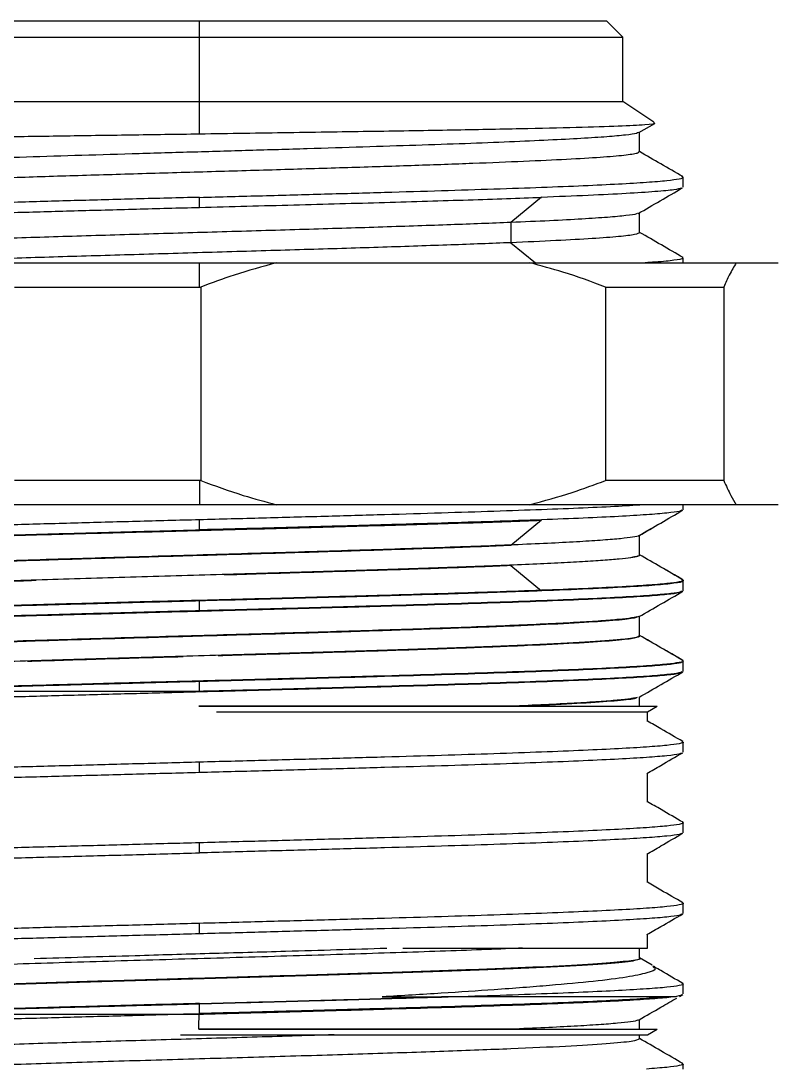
# Model space of a CAD drawing. Header units: millimetres. Extents: x 12.5 to 57.5, y -27.5 to 36.
# Drawn here: x 32.79 to 42.18, y 23 to 36 of the extents above; entities that cross this region are included whole.
import ezdxf

# ---------------------------------------------------------------- set-up
doc = ezdxf.new("R2010")
doc.units = ezdxf.units.MM

msp = doc.modelspace()

# ---------------------------------------------------------------- linework, layer by layer
at = {"color": 7, "linetype": 'Continuous', "lineweight": 25}
for p, q in [((29.95, 36), (40.05, 36)), ((35, 34.6), (35, 36)), ((40.25, 35.8), (40.05, 36)), ((29.75, 35.8), (40.25, 35.8)), ((40.25, 35), (40.25, 35.8)), ((29.75, 35), (40.25, 35)), ((40.636, 34.743), (40.25, 35)), ((40.449, 34.615), (40.647, 34.73)), ((40.459, 34.374), (40.459, 34.621)), ((41, 33.937), (41, 34.062)), ((35, 33.688), (35, 33.812)), ((39.243, 33.813), (38.86, 33.5)), ((39.243, 33.813), (38.86, 33.5)), ((40.459, 33.374), (40.459, 33.622)), ((38.86, 33.5), (38.86, 33.25)), ((38.86, 33.25), (39.166, 33)), ((38.86, 33.25), (39.166, 33)), ((41, 33), (41, 33.062)), ((27.824, 33), (42.176, 33)), ((35, 32.7), (35, 33)), ((32.707, 32.7), (35.015, 32.7)), ((35.015, 32.7), (35.015, 30.3)), ((40.037, 32.7), (40.037, 30.3)), ((40.037, 32.7), (41.503, 32.7)), ((41.503, 32.7), (41.503, 30.3)), ((35.015, 30.3), (32.707, 30.3)), ((35, 30.3), (35, 30)), ((41.503, 30.3), (40.037, 30.3)), ((42.176, 30), (27.824, 30)), ((41, 29.938), (41, 30)), ((35, 29.688), (35, 29.812)), ((39.243, 29.806), (38.86, 29.494)), ((40.459, 29.375), (40.459, 29.621)), ((38.86, 29.244), (39.243, 28.931)), ((41, 29.062), (41, 29.062)), ((41, 28.938), (41, 29.056)), ((40.994, 28.93), (40.995, 28.931)), ((41, 28.931), (41, 28.937)), ((35, 28.681), (35, 28.812)), ((40.458, 28.375), (40.458, 28.615)), ((41, 28.062), (41, 28.062)), ((41, 27.938), (41, 28.056)), ((40.995, 27.931), (40.996, 27.932)), ((41, 27.931), (41, 27.937)), ((35, 27.681), (35, 27.812)), ((30.76, 27.688), (34.998, 27.688)), ((34.998, 27.687), (35, 27.688)), ((34.998, 27.687), (35, 27.688)), ((40.458, 27.5), (40.458, 27.614)), ((34.994, 27.5), (34.991, 27.5)), ((34.994, 27.5), (40.676, 27.5)), ((35.211, 27.431), (40.556, 27.431)), ((40.556, 27.431), (40.676, 27.5)), ((40.556, 27.312), (40.556, 27.431)), ((41, 26.931), (41, 27.056)), ((35, 26.681), (35, 26.806)), ((40.556, 26.312), (40.556, 26.671)), ((41, 25.931), (41, 26.056)), ((35, 25.681), (35, 25.806)), ((40.556, 25.312), (40.556, 25.671)), ((41, 24.931), (41, 25.056)), ((35, 24.681), (35, 24.806)), ((40.556, 24.5), (40.556, 24.671)), ((37.319, 24.5), (37.324, 24.5)), ((37.522, 24.5), (40.556, 24.5)), ((40.458, 24.374), (40.458, 24.5)), ((40.614, 24.289), (40.458, 24.379)), ((40.636, 24.27), (40.622, 24.278)), ((40.657, 24.254), (40.638, 24.276)), ((41, 23.931), (41, 24.056)), ((40.954, 23.901), (40.996, 23.925)), ((35, 23.681), (35, 23.812)), ((40.914, 23.896), (38, 23.896)), ((30.76, 23.681), (34.998, 23.681)), ((34.998, 23.681), (35, 23.681)), ((40.459, 23.494), (40.459, 23.615)), ((34.764, 23.425), (40.556, 23.425)), ((34.994, 23.494), (34.991, 23.494)), ((34.994, 23.494), (40.676, 23.494)), ((40.459, 23.373), (40.459, 23.425)), ((40.556, 23.425), (40.676, 23.494)), ((41, 23), (41, 23.062))]:
    msp.add_line(p, q, dxfattribs=at)
for points, knots in [([(35, 34.6), (35.371, 34.606), (36.111, 34.617), (37.172, 34.633), (38.147, 34.649), (38.999, 34.666), (39.699, 34.682), (40.227, 34.698), (40.545, 34.714), (40.677, 34.726), (40.637, 34.733), (40.63, 34.734)], [0, 0, 0, 0, 0.123314, 0.246114, 0.368397, 0.490166, 0.611419, 0.732157, 0.85238, 0.972087, 1, 1, 1, 1]), ([(29.457, 34.5), (29.587, 34.504), (29.846, 34.513), (30.375, 34.525), (30.993, 34.538), (31.696, 34.55), (32.465, 34.563), (33.284, 34.575), (34.136, 34.588), (34.712, 34.596), (35, 34.6)], [0, 0, 0, 0, 0.12639, 0.252383, 0.377979, 0.503178, 0.627979, 0.752383, 0.87639, 1, 1, 1, 1]), ([(40.44, 34.617), (40.436, 34.613), (40.423, 34.602), (40.295, 34.584), (40.068, 34.563), (39.745, 34.542), (39.34, 34.521), (38.856, 34.499), (38.304, 34.478), (37.693, 34.457), (37.034, 34.436), (36.339, 34.414), (35.62, 34.393), (34.89, 34.372), (34.161, 34.351), (33.448, 34.329), (32.763, 34.308), (32.117, 34.287), (31.523, 34.265), (30.99, 34.244), (30.53, 34.223), (30.148, 34.202), (29.853, 34.18), (29.653, 34.159), (29.549, 34.141), (29.552, 34.129), (29.553, 34.125)], [0, 0, 0, 0, 0.023386, 0.06659, 0.10979, 0.152992, 0.196195, 0.239395, 0.282598, 0.325798, 0.369, 0.412202, 0.455403, 0.498606, 0.541806, 0.585009, 0.62821, 0.671411, 0.714614, 0.757814, 0.801017, 0.844218, 0.887419, 0.930622, 0.973822, 1, 1, 1, 1]), ([(40.444, 34.375), (40.444, 34.369), (40.442, 34.355), (40.282, 34.332), (39.991, 34.307), (39.571, 34.282), (39.038, 34.257), (38.403, 34.232), (37.684, 34.206), (36.898, 34.181), (36.064, 34.156), (35.204, 34.131), (34.339, 34.106), (33.49, 34.081), (32.679, 34.055), (31.926, 34.03), (31.249, 34.005), (30.667, 33.98), (30.191, 33.955), (29.84, 33.93), (29.615, 33.906), (29.575, 33.89), (29.557, 33.883)], [0, 0, 0, 0, 0.03559, 0.086744, 0.137894, 0.189048, 0.240198, 0.291352, 0.342503, 0.393656, 0.444807, 0.49596, 0.547112, 0.598264, 0.649416, 0.700568, 0.751721, 0.802872, 0.854025, 0.905176, 0.95633, 1, 1, 1, 1]), ([(40.996, 34.069), (40.905, 34.121), (40.726, 34.225), (40.547, 34.328), (40.459, 34.379)], [0, 0, 0, 0, 0.507632, 1, 1, 1, 1]), ([(35, 33.812), (35.262, 33.819), (35.785, 33.833), (36.557, 33.854), (37.303, 33.875), (38.009, 33.896), (38.663, 33.917), (39.255, 33.937), (39.774, 33.958), (40.211, 33.979), (40.559, 34), (40.813, 34.021), (40.961, 34.042), (41.018, 34.058), (40.989, 34.068), (40.982, 34.07)], [0, 0, 0, 0, 0.080905, 0.161811, 0.242716, 0.323621, 0.404526, 0.485432, 0.566337, 0.647242, 0.728147, 0.809053, 0.889958, 0.970863, 1, 1, 1, 1]), ([(35, 33.688), (35.196, 33.693), (35.589, 33.703), (36.172, 33.719), (36.744, 33.734), (37.3, 33.75), (37.833, 33.766), (38.338, 33.781), (38.814, 33.797), (39.1, 33.807), (39.243, 33.813)], [0, 0, 0, 0, 0.124999, 0.24999, 0.374993, 0.500001, 0.624996, 0.749989, 0.874995, 1, 1, 1, 1]), ([(40.979, 33.927), (40.955, 33.92), (40.903, 33.905), (40.668, 33.883), (40.31, 33.859), (39.841, 33.836), (39.442, 33.82), (39.243, 33.812)], [0, 0, 0, 0, 0.178664, 0.383998, 0.589332, 0.794666, 1, 1, 1, 1]), ([(40.441, 33.611), (40.532, 33.664), (40.715, 33.77), (40.898, 33.876), (40.989, 33.929)], [0, 0, 0, 0, 0.499972, 1, 1, 1, 1]), ([(29.021, 33.429), (29.012, 33.432), (28.982, 33.442), (29.038, 33.458), (29.187, 33.479), (29.441, 33.5), (29.789, 33.521), (30.226, 33.542), (30.745, 33.563), (31.337, 33.583), (31.991, 33.604), (32.697, 33.625), (33.443, 33.646), (34.215, 33.667), (34.738, 33.681), (35, 33.688)], [0, 0, 0, 0, 0.03311, 0.113684, 0.194258, 0.274833, 0.355407, 0.435981, 0.516555, 0.597129, 0.677703, 0.758278, 0.838852, 0.919426, 1, 1, 1, 1]), ([(29.28, 33.486), (29.335, 33.49), (29.469, 33.502), (29.791, 33.521), (30.226, 33.542), (30.746, 33.563), (31.337, 33.583), (31.991, 33.604), (32.697, 33.625), (33.443, 33.646), (34.215, 33.667), (34.738, 33.681), (35, 33.688)], [0, 0, 0, 0, 0.072073, 0.17518, 0.278275, 0.381381, 0.484486, 0.587582, 0.69069, 0.793793, 0.89689, 1, 1, 1, 1]), ([(40.433, 33.613), (40.43, 33.611), (40.419, 33.602), (40.299, 33.585), (40.076, 33.564), (39.755, 33.543), (39.356, 33.521), (39.025, 33.507), (38.86, 33.5)], [0, 0, 0, 0, 0.061867, 0.249502, 0.437122, 0.624755, 0.81238, 1, 1, 1, 1]), ([(38.86, 33.5), (38.619, 33.491), (38.138, 33.472), (37.284, 33.443), (36.366, 33.415), (35.404, 33.387), (34.429, 33.358), (33.472, 33.33), (32.563, 33.302), (31.731, 33.273), (31.003, 33.245), (30.401, 33.217), (29.941, 33.188), (29.654, 33.16), (29.528, 33.139), (29.553, 33.127), (29.557, 33.125)], [0, 0, 0, 0, 0.075532, 0.151054, 0.226585, 0.302108, 0.377638, 0.453162, 0.528692, 0.604216, 0.679745, 0.75527, 0.830798, 0.906325, 0.981851, 1, 1, 1, 1]), ([(38.86, 33.5), (38.619, 33.491), (38.138, 33.472), (37.284, 33.443), (36.366, 33.415), (35.404, 33.387), (34.429, 33.358), (33.471, 33.33), (32.563, 33.302), (31.731, 33.273), (31.003, 33.245), (30.4, 33.217), (29.942, 33.189), (29.65, 33.16), (29.521, 33.136), (29.558, 33.121), (29.572, 33.116)], [0, 0, 0, 0, 0.073712, 0.147414, 0.221126, 0.294828, 0.368539, 0.442243, 0.515952, 0.589657, 0.663366, 0.737072, 0.81078, 0.884486, 0.958193, 1, 1, 1, 1]), ([(40.457, 33.375), (40.445, 33.367), (40.422, 33.35), (40.217, 33.325), (39.889, 33.3), (39.442, 33.275), (39.054, 33.258), (38.86, 33.25)], [0, 0, 0, 0, 0.194554, 0.395919, 0.59728, 0.798646, 1, 1, 1, 1]), ([(41.001, 33.064), (40.91, 33.117), (40.73, 33.221), (40.549, 33.326), (40.459, 33.378)], [0, 0, 0, 0, 0.50227, 1, 1, 1, 1]), ([(38.86, 33.25), (38.619, 33.24), (38.138, 33.222), (37.284, 33.193), (36.366, 33.165), (35.404, 33.137), (34.429, 33.108), (33.471, 33.08), (32.565, 33.052), (31.773, 33.025), (31.346, 33.008), (31.153, 33)], [0, 0, 0, 0, 0.113367, 0.22672, 0.340086, 0.45344, 0.566805, 0.68016, 0.793524, 0.90688, 1, 1, 1, 1]), ([(38.86, 33.25), (38.619, 33.24), (38.138, 33.222), (37.284, 33.193), (36.366, 33.165), (35.404, 33.137), (34.429, 33.108), (33.471, 33.08), (32.565, 33.052), (31.773, 33.025), (31.346, 33.008), (31.153, 33)], [0, 0, 0, 0, 0.113367, 0.22672, 0.340086, 0.45344, 0.566805, 0.68016, 0.793524, 0.90688, 1, 1, 1, 1]), ([(40.986, 33.062), (40.99, 33.06), (41.006, 33.049), (40.895, 33.031), (40.737, 33.013), (40.571, 33.003), (40.53, 33)], [0, 0, 0, 0, 0.124956, 0.499975, 0.874994, 1, 1, 1, 1]), ([(40.986, 33.062), (40.99, 33.06), (41.006, 33.049), (40.895, 33.031), (40.738, 33.013), (40.575, 33.003), (40.536, 33)], [0, 0, 0, 0, 0.125792, 0.503319, 0.880847, 1, 1, 1, 1]), ([(35.955, 33), (35.779, 32.952), (35.462, 32.866), (35.153, 32.751), (35.015, 32.7)], [0, 0, 0, 0, 0.553419, 1, 1, 1, 1]), ([(40.037, 32.7), (39.862, 32.765), (39.553, 32.878), (39.235, 32.963), (39.098, 33)], [0, 0, 0, 0, 0.567052, 1, 1, 1, 1]), ([(41.658, 33), (41.629, 32.952), (41.576, 32.866), (41.526, 32.751), (41.503, 32.7)], [0, 0, 0, 0, 0.553419, 1, 1, 1, 1]), ([(35.015, 30.3), (35.191, 30.235), (35.5, 30.122), (35.817, 30.037), (35.955, 30)], [0, 0, 0, 0, 0.567052, 1, 1, 1, 1]), ([(39.098, 30), (39.273, 30.048), (39.591, 30.134), (39.899, 30.249), (40.037, 30.3)], [0, 0, 0, 0, 0.553419, 1, 1, 1, 1]), ([(41.503, 30.3), (41.532, 30.235), (41.583, 30.122), (41.635, 30.037), (41.658, 30)], [0, 0, 0, 0, 0.567052, 1, 1, 1, 1]), ([(40.981, 29.93), (40.974, 29.925), (40.955, 29.914), (40.809, 29.896), (40.56, 29.875), (40.211, 29.854), (39.774, 29.833), (39.255, 29.812), (38.663, 29.792), (38.009, 29.771), (37.303, 29.75), (36.557, 29.729), (35.785, 29.708), (35.262, 29.694), (35, 29.688)], [0, 0, 0, 0, 0.05368, 0.139709, 0.225738, 0.311767, 0.397796, 0.483825, 0.569854, 0.655884, 0.741913, 0.827942, 0.913971, 1, 1, 1, 1]), ([(40.981, 29.93), (40.974, 29.925), (40.955, 29.914), (40.809, 29.896), (40.56, 29.875), (40.211, 29.854), (39.774, 29.833), (39.255, 29.812), (38.663, 29.792), (38.009, 29.771), (37.303, 29.75), (36.557, 29.729), (35.785, 29.708), (35.262, 29.694), (35, 29.688)], [0, 0, 0, 0, 0.05368, 0.139709, 0.225738, 0.311767, 0.397796, 0.483825, 0.569854, 0.655884, 0.741913, 0.827942, 0.913971, 1, 1, 1, 1]), ([(40.448, 29.615), (40.539, 29.667), (40.721, 29.773), (40.903, 29.878), (40.994, 29.931)], [0, 0, 0, 0, 0.499979, 1, 1, 1, 1]), ([(40.451, 29.616), (40.541, 29.669), (40.722, 29.773), (40.903, 29.878), (40.994, 29.931)], [0, 0, 0, 0, 0.497166, 1, 1, 1, 1]), ([(35, 29.812), (34.738, 29.806), (34.215, 29.792), (33.443, 29.771), (32.697, 29.75), (31.991, 29.729), (31.337, 29.708), (30.745, 29.688), (30.226, 29.667), (29.789, 29.646), (29.44, 29.625), (29.19, 29.604), (29.044, 29.586), (29.025, 29.574), (29.018, 29.57)], [0, 0, 0, 0, 0.085813, 0.171626, 0.257438, 0.343251, 0.429064, 0.514877, 0.600689, 0.686502, 0.772315, 0.858128, 0.94394, 1, 1, 1, 1]), ([(35, 29.812), (34.738, 29.806), (34.215, 29.792), (33.443, 29.771), (32.697, 29.75), (31.991, 29.729), (31.337, 29.708), (30.745, 29.688), (30.226, 29.667), (29.789, 29.646), (29.44, 29.625), (29.19, 29.604), (29.044, 29.586), (29.025, 29.574), (29.018, 29.57)], [0, 0, 0, 0, 0.085813, 0.171626, 0.257438, 0.343251, 0.429064, 0.514877, 0.600689, 0.686502, 0.772315, 0.858128, 0.94394, 1, 1, 1, 1]), ([(35, 29.681), (35.196, 29.686), (35.589, 29.697), (36.172, 29.712), (36.744, 29.728), (37.3, 29.744), (37.833, 29.759), (38.338, 29.775), (38.814, 29.791), (39.1, 29.801), (39.243, 29.806)], [0, 0, 0, 0, 0.124999, 0.24999, 0.374993, 0.500001, 0.624996, 0.749989, 0.874995, 1, 1, 1, 1]), ([(29.008, 29.434), (29.005, 29.435), (28.983, 29.443), (29.04, 29.458), (29.186, 29.479), (29.441, 29.5), (29.789, 29.521), (30.226, 29.542), (30.745, 29.563), (31.337, 29.583), (31.991, 29.604), (32.697, 29.625), (33.443, 29.646), (34.215, 29.667), (34.738, 29.681), (35, 29.688)], [0, 0, 0, 0, 0.012589, 0.094873, 0.177157, 0.259441, 0.341726, 0.42401, 0.506294, 0.588579, 0.670863, 0.753147, 0.835431, 0.917716, 1, 1, 1, 1]), ([(29.28, 29.479), (29.335, 29.484), (29.469, 29.496), (29.791, 29.515), (30.226, 29.535), (30.746, 29.556), (31.337, 29.577), (31.991, 29.598), (32.697, 29.619), (33.443, 29.64), (34.215, 29.66), (34.738, 29.674), (35, 29.681)], [0, 0, 0, 0, 0.072073, 0.17518, 0.278275, 0.381381, 0.484486, 0.587582, 0.69069, 0.793793, 0.89689, 1, 1, 1, 1]), ([(40.449, 29.616), (40.449, 29.616), (40.449, 29.609), (40.38, 29.597), (40.237, 29.578), (40.015, 29.56), (39.727, 29.541), (39.374, 29.522), (38.962, 29.504), (38.497, 29.485), (37.983, 29.467), (37.43, 29.448), (36.843, 29.43), (36.231, 29.411), (35.603, 29.393), (34.966, 29.374), (34.33, 29.355), (33.703, 29.337), (33.094, 29.318), (32.51, 29.3), (31.96, 29.281), (31.452, 29.263), (30.992, 29.244), (30.586, 29.226), (30.24, 29.207), (29.958, 29.188), (29.745, 29.17), (29.605, 29.151), (29.535, 29.134), (29.547, 29.123), (29.553, 29.117)], [0, 0, 0, 0, 0.002452, 0.039635, 0.076817, 0.114, 0.151183, 0.188365, 0.225548, 0.26273, 0.299914, 0.337096, 0.374279, 0.411462, 0.448644, 0.485827, 0.523009, 0.560192, 0.597375, 0.634557, 0.671741, 0.708923, 0.746106, 0.783288, 0.820471, 0.857654, 0.894836, 0.932019, 0.969201, 1, 1, 1, 1]), ([(40.449, 29.616), (40.449, 29.616), (40.449, 29.609), (40.379, 29.597), (40.236, 29.578), (40.014, 29.56), (39.727, 29.541), (39.374, 29.522), (38.962, 29.504), (38.496, 29.485), (37.984, 29.467), (37.43, 29.448), (36.843, 29.43), (36.231, 29.411), (35.603, 29.393), (34.967, 29.374), (34.331, 29.355), (33.704, 29.337), (33.094, 29.318), (32.51, 29.3), (31.961, 29.281), (31.453, 29.263), (30.992, 29.244), (30.586, 29.226), (30.24, 29.207), (29.959, 29.188), (29.745, 29.17), (29.606, 29.151), (29.541, 29.136), (29.549, 29.128), (29.551, 29.125)], [0, 0, 0, 0, 0.002483, 0.04024, 0.078009, 0.11578, 0.153542, 0.191298, 0.229066, 0.266837, 0.3046, 0.342356, 0.380122, 0.417894, 0.455659, 0.493415, 0.531179, 0.56895, 0.606717, 0.644474, 0.682235, 0.720007, 0.757775, 0.795533, 0.833293, 0.871063, 0.908833, 0.946592, 0.98435, 1, 1, 1, 1]), ([(38.86, 29.494), (38.619, 29.484), (38.138, 29.465), (37.284, 29.437), (36.366, 29.409), (35.404, 29.38), (34.429, 29.352), (33.471, 29.324), (32.563, 29.295), (31.731, 29.267), (31.003, 29.239), (30.399, 29.21), (29.946, 29.182), (29.638, 29.154), (29.577, 29.135), (29.546, 29.126)], [0, 0, 0, 0, 0.076928, 0.153846, 0.230773, 0.307692, 0.384619, 0.461538, 0.538464, 0.615384, 0.692309, 0.769231, 0.846155, 0.923077, 1, 1, 1, 1]), ([(40.459, 29.376), (40.454, 29.37), (40.445, 29.359), (40.356, 29.343), (40.214, 29.326), (40.013, 29.309), (39.758, 29.293), (39.452, 29.276), (39.097, 29.26), (38.698, 29.243), (38.258, 29.226), (37.783, 29.21), (37.277, 29.193), (36.747, 29.177), (36.198, 29.16), (35.636, 29.143), (35.067, 29.127), (34.497, 29.11), (33.933, 29.094), (33.381, 29.077), (32.845, 29.06), (32.334, 29.044), (31.851, 29.027), (31.403, 29.011), (30.993, 28.994), (30.627, 28.977), (30.309, 28.961), (30.042, 28.944), (29.829, 28.928), (29.672, 28.911), (29.573, 28.895), (29.556, 28.885), (29.548, 28.88)], [0, 0, 0, 0, 0.033481, 0.066964, 0.100441, 0.133916, 0.167396, 0.200879, 0.234357, 0.267832, 0.301311, 0.334794, 0.368273, 0.401748, 0.435226, 0.468709, 0.502189, 0.535664, 0.569141, 0.602624, 0.636105, 0.66958, 0.703056, 0.736539, 0.770021, 0.803497, 0.836972, 0.870454, 0.903936, 0.937413, 0.970888, 1, 1, 1, 1]), ([(40.457, 29.375), (40.453, 29.37), (40.443, 29.359), (40.356, 29.343), (40.214, 29.326), (40.013, 29.309), (39.758, 29.293), (39.452, 29.276), (39.097, 29.26), (38.698, 29.243), (38.258, 29.226), (37.783, 29.21), (37.277, 29.193), (36.747, 29.177), (36.198, 29.16), (35.636, 29.143), (35.067, 29.127), (34.497, 29.11), (33.933, 29.094), (33.381, 29.077), (32.845, 29.06), (32.334, 29.044), (31.851, 29.027), (31.403, 29.011), (30.993, 28.994), (30.627, 28.977), (30.309, 28.961), (30.043, 28.944), (29.829, 28.928), (29.673, 28.911), (29.578, 28.896), (29.561, 28.887), (29.554, 28.883)], [0, 0, 0, 0, 0.031765, 0.065508, 0.099245, 0.13298, 0.166721, 0.200465, 0.234203, 0.267937, 0.301677, 0.335421, 0.36916, 0.402895, 0.436634, 0.470377, 0.504118, 0.537852, 0.57159, 0.605333, 0.639075, 0.67281, 0.706547, 0.740289, 0.774032, 0.807768, 0.841503, 0.875245, 0.908988, 0.942725, 0.97646, 1, 1, 1, 1]), ([(40.993, 29.07), (40.903, 29.122), (40.725, 29.225), (40.547, 29.328), (40.459, 29.379)], [0, 0, 0, 0, 0.506257, 1, 1, 1, 1]), ([(40.997, 29.068), (40.905, 29.121), (40.726, 29.225), (40.547, 29.328), (40.459, 29.379)], [0, 0, 0, 0, 0.509485, 1, 1, 1, 1]), ([(38.86, 29.244), (38.619, 29.234), (38.138, 29.215), (37.284, 29.187), (36.366, 29.159), (35.694, 29.139), (35.339, 29.128), (35.308, 29.128)], [0, 0, 0, 0, 0.24414, 0.488251, 0.732389, 0.9765, 1, 1, 1, 1]), ([(32.969, 29.058), (32.834, 29.054), (32.649, 29.048), (32.488, 29.042), (32.444, 29.041)], [0, 0, 0, 0, 0.732408, 1, 1, 1, 1]), ([(40.981, 29.07), (40.989, 29.068), (41.018, 29.058), (40.961, 29.042), (40.813, 29.021), (40.559, 29), (40.211, 28.979), (39.774, 28.958), (39.255, 28.938), (38.663, 28.917), (38.009, 28.896), (37.303, 28.875), (36.557, 28.854), (35.785, 28.833), (35.262, 28.819), (35, 28.812)], [0, 0, 0, 0, 0.029476, 0.110353, 0.19123, 0.272107, 0.352984, 0.433861, 0.514738, 0.595615, 0.676492, 0.757369, 0.838246, 0.919123, 1, 1, 1, 1]), ([(40.981, 29.07), (40.989, 29.068), (41.018, 29.058), (40.961, 29.042), (40.813, 29.021), (40.559, 29), (40.211, 28.979), (39.774, 28.958), (39.255, 28.938), (38.663, 28.917), (38.009, 28.896), (37.303, 28.875), (36.557, 28.854), (35.785, 28.833), (35.262, 28.819), (35, 28.812)], [0, 0, 0, 0, 0.029476, 0.110353, 0.19123, 0.272107, 0.352984, 0.433861, 0.514738, 0.595615, 0.676492, 0.757369, 0.838246, 0.919123, 1, 1, 1, 1]), ([(40.986, 29.056), (40.99, 29.054), (41.006, 29.043), (40.9, 29.025), (40.672, 29.001), (40.309, 28.978), (39.841, 28.955), (39.442, 28.939), (39.243, 28.931)], [0, 0, 0, 0, 0.062476, 0.249981, 0.437486, 0.624991, 0.812495, 1, 1, 1, 1]), ([(35, 28.688), (35.262, 28.694), (35.785, 28.708), (36.557, 28.729), (37.303, 28.75), (38.009, 28.771), (38.663, 28.792), (39.255, 28.812), (39.774, 28.833), (40.211, 28.854), (40.56, 28.875), (40.81, 28.896), (40.956, 28.914), (40.975, 28.926), (40.982, 28.93)], [0, 0, 0, 0, 0.085844, 0.171688, 0.257532, 0.343376, 0.429221, 0.515065, 0.600909, 0.686753, 0.772597, 0.858441, 0.944285, 1, 1, 1, 1]), ([(35, 28.688), (35.262, 28.694), (35.785, 28.708), (36.557, 28.729), (37.303, 28.75), (38.009, 28.771), (38.663, 28.792), (39.255, 28.812), (39.774, 28.833), (40.211, 28.854), (40.56, 28.875), (40.81, 28.896), (40.956, 28.914), (40.975, 28.926), (40.982, 28.93)], [0, 0, 0, 0, 0.085844, 0.171688, 0.257532, 0.343376, 0.429221, 0.515065, 0.600909, 0.686753, 0.772597, 0.858441, 0.944285, 1, 1, 1, 1]), ([(35, 28.681), (35.262, 28.688), (35.785, 28.702), (36.557, 28.723), (37.303, 28.744), (38.009, 28.764), (38.663, 28.785), (39.255, 28.806), (39.774, 28.827), (40.211, 28.848), (40.56, 28.869), (40.81, 28.889), (40.958, 28.908), (40.977, 28.92), (40.985, 28.925)], [0, 0, 0, 0, 0.085375, 0.17075, 0.256125, 0.3415, 0.426875, 0.512251, 0.597626, 0.683001, 0.768376, 0.853751, 0.939126, 1, 1, 1, 1]), ([(40.454, 28.612), (40.544, 28.664), (40.725, 28.769), (40.907, 28.874), (40.997, 28.926)], [0, 0, 0, 0, 0.499182, 1, 1, 1, 1]), ([(35, 28.806), (34.738, 28.799), (34.215, 28.785), (33.443, 28.764), (32.697, 28.744), (31.991, 28.723), (31.337, 28.702), (30.745, 28.681), (30.226, 28.66), (29.789, 28.639), (29.44, 28.619), (29.19, 28.598), (29.041, 28.579), (29.022, 28.567), (29.014, 28.562)], [0, 0, 0, 0, 0.085328, 0.170656, 0.255984, 0.341312, 0.42664, 0.511969, 0.597297, 0.682625, 0.767953, 0.853281, 0.938609, 1, 1, 1, 1]), ([(35, 28.812), (34.738, 28.806), (34.215, 28.792), (33.443, 28.771), (32.697, 28.75), (31.991, 28.729), (31.337, 28.708), (30.745, 28.688), (30.226, 28.667), (29.789, 28.646), (29.44, 28.625), (29.19, 28.604), (29.044, 28.586), (29.025, 28.574), (29.018, 28.57)], [0, 0, 0, 0, 0.085823, 0.171646, 0.257468, 0.343291, 0.429114, 0.514937, 0.60076, 0.686583, 0.772405, 0.858228, 0.944051, 1, 1, 1, 1]), ([(35, 28.812), (34.738, 28.806), (34.215, 28.792), (33.443, 28.771), (32.697, 28.75), (31.991, 28.729), (31.337, 28.708), (30.745, 28.688), (30.226, 28.667), (29.789, 28.646), (29.44, 28.625), (29.19, 28.604), (29.044, 28.586), (29.025, 28.574), (29.018, 28.57)], [0, 0, 0, 0, 0.085823, 0.171646, 0.257468, 0.343291, 0.429114, 0.514937, 0.60076, 0.686583, 0.772405, 0.858228, 0.944051, 1, 1, 1, 1]), ([(29.018, 28.424), (29.011, 28.426), (28.982, 28.436), (29.039, 28.452), (29.187, 28.473), (29.441, 28.494), (29.789, 28.514), (30.226, 28.535), (30.745, 28.556), (31.337, 28.577), (31.991, 28.598), (32.697, 28.619), (33.443, 28.639), (34.215, 28.66), (34.738, 28.674), (35, 28.681)], [0, 0, 0, 0, 0.029014, 0.109929, 0.190845, 0.27176, 0.352676, 0.433591, 0.514507, 0.595422, 0.676338, 0.757253, 0.838169, 0.919084, 1, 1, 1, 1]), ([(40.424, 28.609), (40.406, 28.604), (40.365, 28.593), (40.214, 28.576), (39.988, 28.558), (39.693, 28.539), (39.334, 28.521), (38.916, 28.502), (38.445, 28.483), (37.927, 28.465), (37.37, 28.446), (36.78, 28.428), (36.166, 28.409), (35.536, 28.391), (34.899, 28.372), (34.264, 28.354), (33.638, 28.335), (33.031, 28.316), (32.451, 28.298), (31.905, 28.279), (31.401, 28.261), (30.946, 28.242), (30.546, 28.224), (30.207, 28.205), (29.933, 28.187), (29.727, 28.168), (29.595, 28.149), (29.532, 28.132), (29.548, 28.121), (29.556, 28.117)], [0, 0, 0, 0, 0.028842, 0.066523, 0.104204, 0.141886, 0.179567, 0.217249, 0.25493, 0.292612, 0.330293, 0.367974, 0.405656, 0.443337, 0.481019, 0.5187, 0.556381, 0.594063, 0.631744, 0.669426, 0.707106, 0.744788, 0.782469, 0.820151, 0.857833, 0.895513, 0.933196, 0.970876, 1, 1, 1, 1]), ([(40.444, 28.613), (40.444, 28.613), (40.441, 28.607), (40.366, 28.595), (40.216, 28.576), (39.987, 28.558), (39.693, 28.539), (39.334, 28.521), (38.915, 28.502), (38.444, 28.483), (37.927, 28.465), (37.369, 28.446), (36.78, 28.428), (36.166, 28.409), (35.536, 28.391), (34.899, 28.372), (34.264, 28.354), (33.638, 28.335), (33.031, 28.316), (32.45, 28.298), (31.905, 28.279), (31.402, 28.261), (30.946, 28.242), (30.546, 28.224), (30.207, 28.205), (29.934, 28.187), (29.727, 28.168), (29.596, 28.149), (29.538, 28.135), (29.547, 28.127), (29.55, 28.125)], [0, 0, 0, 0, 0.000033, 0.038034, 0.076047, 0.114062, 0.152069, 0.190069, 0.22808, 0.266096, 0.304105, 0.342105, 0.380114, 0.41813, 0.45614, 0.49414, 0.532147, 0.570163, 0.608175, 0.646176, 0.684181, 0.722197, 0.76021, 0.798213, 0.836216, 0.87423, 0.912245, 0.950249, 0.988251, 1, 1, 1, 1]), ([(40.454, 28.615), (40.432, 28.606), (40.387, 28.587), (40.106, 28.559), (39.672, 28.531), (39.089, 28.502), (38.376, 28.474), (37.557, 28.446), (36.657, 28.417), (35.705, 28.389), (34.731, 28.361), (33.765, 28.333), (32.838, 28.304), (31.979, 28.276), (31.216, 28.248), (30.573, 28.219), (30.065, 28.191), (29.732, 28.163), (29.569, 28.143), (29.567, 28.134), (29.567, 28.133)], [0, 0, 0, 0, 0.056453, 0.115272, 0.174095, 0.232915, 0.291737, 0.350557, 0.409379, 0.4682, 0.527021, 0.585843, 0.644663, 0.703486, 0.762305, 0.821128, 0.879946, 0.938771, 0.997588, 1, 1, 1, 1]), ([(40.453, 28.381), (40.454, 28.38), (40.471, 28.375), (40.45, 28.363), (40.384, 28.346), (40.252, 28.33), (40.065, 28.313), (39.823, 28.297), (39.529, 28.28), (39.184, 28.263), (38.795, 28.247), (38.365, 28.23), (37.898, 28.214), (37.399, 28.197), (36.874, 28.18), (36.329, 28.164), (35.769, 28.147), (35.201, 28.131), (34.631, 28.114), (34.065, 28.097), (33.509, 28.081), (32.969, 28.064), (32.452, 28.048), (31.962, 28.031), (31.505, 28.014), (31.086, 27.998), (30.71, 27.981), (30.38, 27.965), (30.1, 27.948), (29.874, 27.931), (29.703, 27.915), (29.594, 27.898), (29.543, 27.886), (29.546, 27.88), (29.547, 27.879)], [0, 0, 0, 0, 0.002134, 0.035224, 0.06831, 0.1014, 0.134495, 0.167586, 0.200672, 0.233761, 0.266856, 0.299948, 0.333034, 0.366122, 0.399216, 0.43231, 0.465396, 0.498484, 0.531577, 0.564671, 0.597759, 0.630846, 0.663938, 0.697032, 0.730121, 0.763207, 0.796299, 0.829394, 0.862484, 0.895569, 0.92866, 0.961755, 0.994846, 1, 1, 1, 1]), ([(40.453, 28.375), (40.452, 28.371), (40.452, 28.361), (40.381, 28.346), (40.252, 28.33), (40.065, 28.313), (39.823, 28.297), (39.529, 28.28), (39.184, 28.263), (38.795, 28.247), (38.365, 28.23), (37.898, 28.214), (37.399, 28.197), (36.874, 28.18), (36.329, 28.164), (35.769, 28.147), (35.201, 28.131), (34.631, 28.114), (34.065, 28.097), (33.509, 28.081), (32.969, 28.064), (32.452, 28.048), (31.962, 28.031), (31.505, 28.014), (31.086, 27.998), (30.71, 27.981), (30.38, 27.965), (30.1, 27.948), (29.874, 27.931), (29.705, 27.915), (29.59, 27.899), (29.563, 27.888), (29.549, 27.883)], [0, 0, 0, 0, 0.023825, 0.05755, 0.091279, 0.125012, 0.158743, 0.192467, 0.226195, 0.259929, 0.29366, 0.327385, 0.361112, 0.394845, 0.428577, 0.462302, 0.496029, 0.529761, 0.563494, 0.59722, 0.630946, 0.664677, 0.69841, 0.732138, 0.765863, 0.799593, 0.833327, 0.867056, 0.90078, 0.93451, 0.968243, 1, 1, 1, 1]), ([(40.458, 28.366), (40.435, 28.356), (40.39, 28.337), (40.106, 28.309), (39.672, 28.281), (39.089, 28.252), (38.376, 28.224), (37.557, 28.196), (36.657, 28.167), (35.869, 28.144), (35.388, 28.13), (35.23, 28.125)], [0, 0, 0, 0, 0.117845, 0.235679, 0.353522, 0.471359, 0.5892, 0.707038, 0.824878, 0.942718, 1, 1, 1, 1]), ([(40.993, 28.07), (40.903, 28.122), (40.725, 28.225), (40.546, 28.328), (40.458, 28.379)], [0, 0, 0, 0, 0.50686, 1, 1, 1, 1]), ([(40.996, 28.068), (40.905, 28.121), (40.726, 28.224), (40.546, 28.328), (40.458, 28.379)], [0, 0, 0, 0, 0.509701, 1, 1, 1, 1]), ([(34.797, 28.113), (34.775, 28.112), (34.431, 28.102), (33.767, 28.083), (33.164, 28.064), (32.866, 28.055)], [0, 0, 0, 0, 0.03272, 0.520687, 1, 1, 1, 1]), ([(40.981, 28.07), (40.989, 28.068), (41.018, 28.058), (40.961, 28.042), (40.813, 28.021), (40.559, 28), (40.211, 27.979), (39.774, 27.958), (39.255, 27.938), (38.663, 27.917), (38.009, 27.896), (37.303, 27.875), (36.557, 27.854), (35.785, 27.833), (35.262, 27.819), (35, 27.812)], [0, 0, 0, 0, 0.029346, 0.110234, 0.191122, 0.27201, 0.352897, 0.433785, 0.514673, 0.595561, 0.676449, 0.757337, 0.838224, 0.919112, 1, 1, 1, 1]), ([(40.981, 28.07), (40.989, 28.068), (41.018, 28.058), (40.961, 28.042), (40.813, 28.021), (40.559, 28), (40.211, 27.979), (39.774, 27.958), (39.255, 27.938), (38.663, 27.917), (38.009, 27.896), (37.303, 27.875), (36.557, 27.854), (35.785, 27.833), (35.262, 27.819), (35, 27.812)], [0, 0, 0, 0, 0.029346, 0.110234, 0.191122, 0.27201, 0.352897, 0.433785, 0.514673, 0.595561, 0.676449, 0.757337, 0.838224, 0.919112, 1, 1, 1, 1]), ([(35, 27.688), (35.262, 27.694), (35.785, 27.708), (36.557, 27.729), (37.303, 27.75), (38.009, 27.771), (38.663, 27.792), (39.255, 27.812), (39.774, 27.833), (40.211, 27.854), (40.56, 27.875), (40.81, 27.896), (40.957, 27.914), (40.976, 27.926), (40.983, 27.931)], [0, 0, 0, 0, 0.085671, 0.171342, 0.257013, 0.342684, 0.428354, 0.514025, 0.599696, 0.685367, 0.771038, 0.856709, 0.94238, 1, 1, 1, 1]), ([(35, 27.688), (35.262, 27.694), (35.785, 27.708), (36.557, 27.729), (37.303, 27.75), (38.009, 27.771), (38.663, 27.792), (39.255, 27.812), (39.774, 27.833), (40.211, 27.854), (40.56, 27.875), (40.81, 27.896), (40.957, 27.914), (40.976, 27.926), (40.983, 27.931)], [0, 0, 0, 0, 0.085671, 0.171342, 0.257013, 0.342684, 0.428354, 0.514025, 0.599696, 0.685367, 0.771038, 0.856709, 0.94238, 1, 1, 1, 1]), ([(35, 27.681), (35.262, 27.688), (35.785, 27.702), (36.557, 27.723), (37.303, 27.744), (38.009, 27.764), (38.663, 27.785), (39.255, 27.806), (39.774, 27.827), (40.211, 27.848), (40.56, 27.869), (40.81, 27.889), (40.958, 27.908), (40.977, 27.92), (40.985, 27.925)], [0, 0, 0, 0, 0.085445, 0.170891, 0.256336, 0.341782, 0.427227, 0.512673, 0.598118, 0.683564, 0.769009, 0.854454, 0.9399, 1, 1, 1, 1]), ([(40.453, 27.612), (40.544, 27.664), (40.725, 27.769), (40.906, 27.874), (40.997, 27.926)], [0, 0, 0, 0, 0.499282, 1, 1, 1, 1]), ([(35, 27.806), (34.738, 27.799), (34.215, 27.785), (33.443, 27.764), (32.697, 27.744), (31.991, 27.723), (31.337, 27.702), (30.745, 27.681), (30.226, 27.66), (29.789, 27.639), (29.44, 27.619), (29.19, 27.598), (29.044, 27.579), (29.025, 27.568), (29.018, 27.563)], [0, 0, 0, 0, 0.085786, 0.171573, 0.257359, 0.343146, 0.428932, 0.514719, 0.600505, 0.686292, 0.772078, 0.857864, 0.943651, 1, 1, 1, 1]), ([(35, 27.812), (34.755, 27.806), (34.264, 27.793), (33.538, 27.773), (32.835, 27.754), (32.165, 27.734), (31.537, 27.715), (31.075, 27.699), (30.829, 27.69), (30.759, 27.687)], [0, 0, 0, 0, 0.156366, 0.312713, 0.469038, 0.625394, 0.781755, 0.938084, 1, 1, 1, 1]), ([(35, 27.812), (34.755, 27.806), (34.264, 27.793), (33.538, 27.773), (32.835, 27.754), (32.164, 27.734), (31.537, 27.715), (31.075, 27.699), (30.829, 27.69), (30.76, 27.688)], [0, 0, 0, 0, 0.156348, 0.312695, 0.469043, 0.62539, 0.781738, 0.938086, 1, 1, 1, 1]), ([(29.018, 27.424), (29.011, 27.426), (28.982, 27.436), (29.039, 27.452), (29.187, 27.473), (29.441, 27.494), (29.789, 27.514), (30.226, 27.535), (30.745, 27.556), (31.337, 27.577), (31.991, 27.598), (32.697, 27.619), (33.443, 27.639), (34.215, 27.66), (34.738, 27.674), (35, 27.681)], [0, 0, 0, 0, 0.029029, 0.109943, 0.190857, 0.271771, 0.352686, 0.4336, 0.514514, 0.595429, 0.676343, 0.757257, 0.838171, 0.919086, 1, 1, 1, 1]), ([(40.394, 27.602), (40.38, 27.599), (40.339, 27.59), (40.192, 27.574), (39.96, 27.556), (39.657, 27.537), (39.295, 27.519), (39.004, 27.506), (38.859, 27.5)], [0, 0, 0, 0, 0.092547, 0.27406, 0.455592, 0.637077, 0.818518, 1, 1, 1, 1]), ([(40.427, 27.609), (40.405, 27.604), (40.357, 27.592), (40.194, 27.574), (39.961, 27.556), (39.657, 27.537), (39.295, 27.519), (39.005, 27.506), (38.86, 27.5)], [0, 0, 0, 0, 0.149229, 0.319384, 0.489536, 0.659693, 0.829843, 1, 1, 1, 1]), ([(40.427, 27.609), (40.423, 27.605), (40.41, 27.591), (40.206, 27.568), (39.82, 27.54), (39.406, 27.517), (39.086, 27.504), (38.995, 27.5)], [0, 0, 0, 0, 0.117917, 0.377579, 0.637227, 0.896892, 1, 1, 1, 1]), ([(38.86, 27.5), (38.704, 27.5), (38.39, 27.5), (37.847, 27.5), (37.259, 27.5), (36.627, 27.5), (35.964, 27.5), (35.414, 27.5), (35.089, 27.5), (34.994, 27.5)], [0, 0, 0, 0, 0.15347, 0.307887, 0.463251, 0.619557, 0.776814, 0.93501, 1, 1, 1, 1]), ([(40.996, 27.062), (40.905, 27.115), (40.759, 27.199), (40.612, 27.284), (40.556, 27.316)], [0, 0, 0, 0, 0.619613, 1, 1, 1, 1]), ([(40.982, 27.063), (40.99, 27.061), (41.018, 27.052), (40.961, 27.035), (40.813, 27.014), (40.559, 26.994), (40.211, 26.973), (39.774, 26.952), (39.255, 26.931), (38.663, 26.91), (38.009, 26.889), (37.303, 26.869), (36.557, 26.848), (35.785, 26.827), (35.262, 26.813), (35, 26.806)], [0, 0, 0, 0, 0.027745, 0.108766, 0.189787, 0.270809, 0.35183, 0.432851, 0.513872, 0.594894, 0.675915, 0.756936, 0.837957, 0.918979, 1, 1, 1, 1]), ([(35, 26.681), (35.262, 26.688), (35.785, 26.702), (36.557, 26.723), (37.303, 26.744), (38.009, 26.764), (38.663, 26.785), (39.255, 26.806), (39.774, 26.827), (40.211, 26.848), (40.56, 26.869), (40.809, 26.889), (40.955, 26.908), (40.973, 26.919), (40.98, 26.923)], [0, 0, 0, 0, 0.0860676, 0.1721352, 0.2582028, 0.3442704, 0.430338, 0.5164056, 0.6024732, 0.6885408, 0.7746084, 0.860676, 0.9467436, 1, 1, 1, 1]), ([(40.549, 26.667), (40.606, 26.7), (40.755, 26.786), (40.904, 26.872), (40.994, 26.924)], [0, 0, 0, 0, 0.389181, 1, 1, 1, 1]), ([(35, 26.806), (34.738, 26.799), (34.215, 26.785), (33.443, 26.764), (32.697, 26.744), (31.991, 26.723), (31.337, 26.702), (30.745, 26.681), (30.226, 26.66), (29.789, 26.639), (29.44, 26.619), (29.191, 26.598), (29.045, 26.579), (29.026, 26.568), (29.019, 26.564)], [0, 0, 0, 0, 0.085933, 0.171866, 0.2578, 0.343733, 0.429666, 0.515599, 0.601532, 0.687465, 0.773399, 0.859332, 0.945265, 1, 1, 1, 1]), ([(29.017, 26.424), (29.01, 26.426), (28.982, 26.436), (29.039, 26.452), (29.187, 26.473), (29.441, 26.494), (29.789, 26.514), (30.226, 26.535), (30.745, 26.556), (31.337, 26.577), (31.991, 26.598), (32.697, 26.619), (33.443, 26.639), (34.215, 26.66), (34.738, 26.674), (35, 26.681)], [0, 0, 0, 0, 0.027462, 0.108507, 0.189552, 0.270597, 0.351641, 0.432686, 0.513731, 0.594776, 0.675821, 0.756866, 0.83791, 0.918955, 1, 1, 1, 1]), ([(40.998, 26.061), (40.907, 26.113), (40.76, 26.198), (40.613, 26.283), (40.556, 26.316)], [0, 0, 0, 0, 0.617108, 1, 1, 1, 1]), ([(40.985, 26.062), (40.991, 26.06), (41.017, 26.051), (40.961, 26.035), (40.813, 26.014), (40.559, 25.994), (40.211, 25.973), (39.774, 25.952), (39.255, 25.931), (38.663, 25.91), (38.009, 25.889), (37.303, 25.869), (36.557, 25.848), (35.785, 25.827), (35.262, 25.813), (35, 25.806)], [0, 0, 0, 0, 0.023148, 0.104552, 0.185957, 0.267361, 0.348765, 0.43017, 0.511574, 0.592978, 0.674383, 0.755787, 0.837191, 0.918596, 1, 1, 1, 1]), ([(40.981, 25.923), (40.974, 25.919), (40.955, 25.908), (40.809, 25.889), (40.56, 25.869), (40.211, 25.848), (39.774, 25.827), (39.255, 25.806), (38.663, 25.785), (38.009, 25.764), (37.303, 25.744), (36.557, 25.723), (35.785, 25.702), (35.262, 25.688), (35, 25.681)], [0, 0, 0, 0, 0.05368, 0.139709, 0.225738, 0.311767, 0.397796, 0.483825, 0.569854, 0.655884, 0.741913, 0.827942, 0.913971, 1, 1, 1, 1]), ([(40.549, 25.667), (40.606, 25.7), (40.755, 25.786), (40.903, 25.872), (40.994, 25.924)], [0, 0, 0, 0, 0.386791, 1, 1, 1, 1]), ([(35, 25.806), (34.738, 25.799), (34.215, 25.785), (33.443, 25.764), (32.697, 25.744), (31.991, 25.723), (31.337, 25.702), (30.745, 25.681), (30.226, 25.66), (29.789, 25.639), (29.44, 25.619), (29.19, 25.598), (29.044, 25.579), (29.025, 25.568), (29.018, 25.563)], [0, 0, 0, 0, 0.085813, 0.171626, 0.257438, 0.343251, 0.429064, 0.514877, 0.600689, 0.686502, 0.772315, 0.858128, 0.94394, 1, 1, 1, 1]), ([(29.017, 25.424), (29.01, 25.427), (28.982, 25.436), (29.039, 25.452), (29.187, 25.473), (29.441, 25.494), (29.789, 25.514), (30.226, 25.535), (30.745, 25.556), (31.337, 25.577), (31.991, 25.598), (32.697, 25.619), (33.443, 25.639), (34.215, 25.66), (34.738, 25.674), (35, 25.681)], [0, 0, 0, 0, 0.02674, 0.107845, 0.18895, 0.270055, 0.35116, 0.432265, 0.51337, 0.594475, 0.67558, 0.756685, 0.83779, 0.918895, 1, 1, 1, 1]), ([(40.997, 25.062), (40.905, 25.114), (40.759, 25.199), (40.612, 25.284), (40.556, 25.316)], [0, 0, 0, 0, 0.622791, 1, 1, 1, 1]), ([(40.981, 25.064), (40.989, 25.061), (41.018, 25.052), (40.961, 25.035), (40.813, 25.014), (40.559, 24.994), (40.211, 24.973), (39.774, 24.952), (39.255, 24.931), (38.663, 24.91), (38.009, 24.889), (37.303, 24.869), (36.557, 24.848), (35.785, 24.827), (35.262, 24.813), (35, 24.806)], [0, 0, 0, 0, 0.029476, 0.110353, 0.19123, 0.272107, 0.352984, 0.433861, 0.514738, 0.595615, 0.676492, 0.757369, 0.838246, 0.919123, 1, 1, 1, 1]), ([(35, 24.681), (35.262, 24.688), (35.785, 24.702), (36.557, 24.723), (37.303, 24.744), (38.009, 24.764), (38.663, 24.785), (39.255, 24.806), (39.774, 24.827), (40.211, 24.848), (40.56, 24.869), (40.81, 24.889), (40.956, 24.908), (40.975, 24.919), (40.982, 24.924)], [0, 0, 0, 0, 0.0858441, 0.1716882, 0.2575324, 0.3433765, 0.4292206, 0.5150647, 0.6009089, 0.686753, 0.7725971, 0.8584412, 0.9442853, 1, 1, 1, 1]), ([(40.55, 24.667), (40.607, 24.7), (40.756, 24.786), (40.904, 24.872), (40.995, 24.925)], [0, 0, 0, 0, 0.386818, 1, 1, 1, 1]), ([(35, 24.806), (34.738, 24.799), (34.215, 24.785), (33.443, 24.764), (32.697, 24.744), (31.991, 24.723), (31.337, 24.702), (30.745, 24.681), (30.226, 24.66), (29.789, 24.639), (29.44, 24.619), (29.19, 24.598), (29.044, 24.579), (29.025, 24.568), (29.018, 24.563)], [0, 0, 0, 0, 0.085823, 0.171646, 0.257468, 0.343291, 0.429114, 0.514937, 0.60076, 0.686583, 0.772405, 0.858228, 0.944051, 1, 1, 1, 1]), ([(29.019, 24.423), (29.011, 24.426), (28.982, 24.435), (29.038, 24.452), (29.187, 24.473), (29.441, 24.494), (29.789, 24.514), (30.226, 24.535), (30.745, 24.556), (31.337, 24.577), (31.991, 24.598), (32.697, 24.619), (33.443, 24.639), (34.215, 24.66), (34.738, 24.674), (35, 24.681)], [0, 0, 0, 0, 0.030237, 0.111051, 0.191864, 0.272678, 0.353491, 0.434305, 0.515119, 0.595932, 0.676746, 0.757559, 0.838373, 0.919186, 1, 1, 1, 1]), ([(39.006, 24.5), (38.973, 24.499), (38.803, 24.491), (38.442, 24.477), (37.928, 24.458), (37.369, 24.44), (36.78, 24.421), (36.166, 24.403), (35.536, 24.384), (34.899, 24.366), (34.264, 24.347), (33.638, 24.329), (33.031, 24.31), (32.451, 24.291), (31.905, 24.273), (31.401, 24.254), (30.946, 24.236), (30.546, 24.217), (30.207, 24.199), (29.933, 24.18), (29.727, 24.162), (29.595, 24.143), (29.532, 24.126), (29.548, 24.115), (29.556, 24.11)], [0, 0, 0, 0, 0.0113234, 0.0589173, 0.1065122, 0.1541069, 0.201701, 0.2492964, 0.29689, 0.3444854, 0.3920794, 0.4396742, 0.4872691, 0.5348631, 0.5824585, 0.6300522, 0.6776475, 0.7252417, 0.7728363, 0.8204314, 0.8680252, 0.9156207, 0.9632144, 1, 1, 1, 1]), ([(32.952, 24.371), (33.155, 24.378), (33.562, 24.39), (34.29, 24.411), (35.134, 24.436), (35.975, 24.459), (36.71, 24.481), (37.115, 24.494), (37.319, 24.5)], [0, 0, 0, 0, 0.143588, 0.28915, 0.49497, 0.706758, 0.852349, 1, 1, 1, 1]), ([(40.455, 24.374), (40.455, 24.374), (40.472, 24.368), (40.45, 24.357), (40.384, 24.34), (40.252, 24.323), (40.065, 24.307), (39.823, 24.29), (39.529, 24.274), (39.184, 24.257), (38.795, 24.24), (38.365, 24.224), (37.898, 24.207), (37.399, 24.191), (36.874, 24.174), (36.329, 24.157), (35.769, 24.141), (35.201, 24.124), (34.631, 24.108), (34.065, 24.091), (33.509, 24.074), (32.969, 24.058), (32.452, 24.041), (31.962, 24.025), (31.505, 24.008), (31.086, 23.991), (30.71, 23.975), (30.38, 23.958), (30.1, 23.942), (29.874, 23.925), (29.705, 23.908), (29.59, 23.892), (29.563, 23.881), (29.549, 23.876)], [0, 0, 0, 0, 0.000952, 0.034319, 0.067681, 0.101047, 0.134418, 0.167786, 0.201148, 0.234513, 0.267884, 0.301253, 0.334615, 0.36798, 0.40135, 0.434719, 0.468083, 0.501446, 0.534816, 0.568186, 0.60155, 0.634913, 0.668282, 0.701652, 0.735017, 0.76838, 0.801748, 0.835118, 0.868485, 0.901847, 0.935214, 0.968584, 1, 1, 1, 1]), ([(40.458, 24.375), (40.458, 24.375), (40.493, 24.364), (40.373, 24.344), (40.08, 24.312), (39.567, 24.281), (38.886, 24.25), (38.052, 24.219), (37.103, 24.187), (36.072, 24.156), (35, 24.125), (33.928, 24.094), (32.898, 24.062), (31.947, 24.031), (31.116, 24), (30.43, 23.969), (29.929, 23.937), (29.624, 23.909), (29.585, 23.891), (29.569, 23.883)], [0, 0, 0, 0, 0.000078, 0.063616, 0.127137, 0.190679, 0.254201, 0.317737, 0.381271, 0.444795, 0.508337, 0.571857, 0.635397, 0.698925, 0.762455, 0.825994, 0.889515, 0.953057, 1, 1, 1, 1]), ([(40.627, 24.266), (40.638, 24.259), (40.675, 24.233), (40.569, 24.193), (40.318, 24.139), (39.908, 24.087), (39.355, 24.036), (38.71, 23.986), (38.008, 23.939), (37.516, 23.91), (37.268, 23.896)], [0, 0, 0, 0, 0.058318, 0.198294, 0.335062, 0.475637, 0.615048, 0.758333, 0.877964, 1, 1, 1, 1]), ([(40.996, 24.062), (40.905, 24.114), (40.79, 24.181), (40.674, 24.248), (40.651, 24.261)], [0, 0, 0, 0, 0.792852, 1, 1, 1, 1]), ([(40.981, 24.064), (40.989, 24.061), (41.018, 24.052), (40.961, 24.035), (40.813, 24.014), (40.559, 23.994), (40.211, 23.973), (39.774, 23.952), (39.255, 23.931), (38.663, 23.91), (38.009, 23.889), (37.303, 23.869), (36.557, 23.848), (35.785, 23.827), (35.262, 23.813), (35, 23.806)], [0, 0, 0, 0, 0.0293462, 0.110234, 0.1911218, 0.2720096, 0.3528974, 0.4337853, 0.5146731, 0.5955609, 0.6764487, 0.7573365, 0.8382244, 0.9191122, 1, 1, 1, 1]), ([(35, 23.681), (35.262, 23.688), (35.785, 23.702), (36.557, 23.723), (37.303, 23.744), (38.009, 23.764), (38.663, 23.785), (39.255, 23.806), (39.774, 23.827), (40.211, 23.848), (40.56, 23.869), (40.81, 23.889), (40.957, 23.908), (40.976, 23.92), (40.983, 23.924)], [0, 0, 0, 0, 0.085671, 0.171342, 0.257013, 0.342684, 0.428354, 0.514025, 0.599696, 0.685367, 0.771038, 0.856709, 0.94238, 1, 1, 1, 1]), ([(35, 23.806), (34.755, 23.799), (34.264, 23.786), (33.538, 23.767), (32.835, 23.747), (32.165, 23.728), (31.537, 23.708), (31.075, 23.693), (30.829, 23.684), (30.759, 23.681)], [0, 0, 0, 0, 0.156366, 0.312713, 0.469038, 0.625394, 0.781755, 0.938084, 1, 1, 1, 1]), ([(35, 23.812), (35.262, 23.819), (35.786, 23.833), (36.557, 23.854), (37.305, 23.875), (37.768, 23.889), (38, 23.896)], [0, 0, 0, 0, 0.2499869, 0.4999739, 0.7499608, 1, 1, 1, 1]), ([(40.795, 23.896), (40.718, 23.889), (40.564, 23.875), (40.21, 23.854), (39.774, 23.833), (39.255, 23.812), (38.663, 23.792), (38.009, 23.771), (37.303, 23.75), (36.557, 23.729), (35.785, 23.708), (35.262, 23.694), (35, 23.688)], [0, 0, 0, 0, 0.099972, 0.199975, 0.299978, 0.399981, 0.499984, 0.599988, 0.699991, 0.799994, 0.899997, 1, 1, 1, 1]), ([(37.268, 23.896), (37.381, 23.896), (37.63, 23.896), (37.869, 23.896), (38, 23.896)], [0, 0, 0, 0, 0.452429, 1, 1, 1, 1]), ([(40.453, 23.611), (40.543, 23.663), (40.698, 23.753), (40.854, 23.843), (40.92, 23.881)], [0, 0, 0, 0, 0.5787062, 1, 1, 1, 1]), ([(29.017, 23.43), (29.01, 23.433), (28.982, 23.442), (29.039, 23.458), (29.187, 23.479), (29.441, 23.5), (29.789, 23.521), (30.226, 23.542), (30.745, 23.563), (31.337, 23.583), (31.991, 23.604), (32.697, 23.625), (33.443, 23.646), (34.215, 23.667), (34.738, 23.681), (35, 23.688)], [0, 0, 0, 0, 0.027548, 0.108586, 0.189624, 0.270661, 0.351699, 0.432737, 0.513774, 0.594812, 0.675849, 0.756887, 0.837925, 0.918962, 1, 1, 1, 1]), ([(34.991, 23.494), (34.991, 23.497), (34.992, 23.53), (34.994, 23.593), (34.997, 23.652), (34.998, 23.681)], [0, 0, 0, 0, 0.057046, 0.528523, 1, 1, 1, 1]), ([(40.444, 23.611), (40.443, 23.609), (40.439, 23.601), (40.356, 23.586), (40.196, 23.568), (39.96, 23.549), (39.657, 23.531), (39.295, 23.512), (39.005, 23.5), (38.86, 23.494)], [0, 0, 0, 0, 0.052361, 0.210301, 0.368242, 0.526179, 0.684122, 0.842058, 1, 1, 1, 1]), ([(36.671, 23.425), (36.579, 23.422), (36.173, 23.409), (35.401, 23.387), (34.396, 23.357), (33.406, 23.328), (32.472, 23.299), (31.622, 23.27), (30.888, 23.24), (30.29, 23.211), (29.857, 23.182), (29.588, 23.153), (29.561, 23.134), (29.547, 23.125)], [0, 0, 0, 0, 0.029077, 0.126844, 0.22463, 0.322392, 0.420177, 0.517945, 0.615721, 0.713501, 0.811266, 0.909052, 1, 1, 1, 1]), ([(38.86, 23.494), (38.704, 23.494), (38.39, 23.494), (37.847, 23.494), (37.259, 23.494), (36.627, 23.494), (35.964, 23.494), (35.414, 23.494), (35.089, 23.494), (34.994, 23.494)], [0, 0, 0, 0, 0.15347, 0.307887, 0.463251, 0.619557, 0.776814, 0.93501, 1, 1, 1, 1]), ([(40.458, 23.375), (40.438, 23.364), (40.398, 23.343), (40.072, 23.312), (39.57, 23.281), (38.884, 23.25), (38.053, 23.219), (37.102, 23.187), (36.072, 23.156), (35, 23.125), (33.928, 23.094), (32.899, 23.062), (31.944, 23.031), (31.412, 23.01), (31.147, 23)], [0, 0, 0, 0, 0.083195, 0.16661, 0.250012, 0.333413, 0.416829, 0.50022, 0.583638, 0.667034, 0.750442, 0.833853, 0.917247, 1, 1, 1, 1]), ([(40.997, 23.067), (40.906, 23.12), (40.726, 23.224), (40.547, 23.328), (40.459, 23.379)], [0, 0, 0, 0, 0.509439, 1, 1, 1, 1]), ([(40.982, 23.07), (40.99, 23.067), (41.018, 23.058), (40.96, 23.042), (40.817, 23.021), (40.635, 23.007), (40.543, 23)], [0, 0, 0, 0, 0.1021508, 0.4014339, 0.7007169, 1, 1, 1, 1])]:
    msp.add_open_spline(points, degree=3, knots=knots, dxfattribs=at)
for points in [[(35, 33.812), (34.738, 33.806), (34.215, 33.792), (33.443, 33.771), (32.697, 33.75), (31.991, 33.729), (31.337, 33.708), (30.745, 33.688), (30.226, 33.667), (29.789, 33.646), (29.441, 33.625), (29.189, 33.604), (29.03, 33.583), (29.01, 33.569), (29, 33.563)], [(35, 33.688), (35.196, 33.693), (35.589, 33.703), (36.172, 33.719), (36.745, 33.734), (37.3, 33.75), (37.833, 33.766), (38.338, 33.781), (38.814, 33.797), (39.1, 33.807), (39.243, 33.812)], [(40.543, 30), (40.434, 29.993), (40.215, 29.979), (39.773, 29.958), (39.255, 29.938), (38.663, 29.917), (38.009, 29.896), (37.303, 29.875), (36.557, 29.854), (35.785, 29.833), (35.262, 29.819), (35, 29.812)], [(40.543, 30), (40.434, 29.993), (40.215, 29.979), (39.773, 29.958), (39.255, 29.938), (38.663, 29.917), (38.009, 29.896), (37.303, 29.875), (36.557, 29.854), (35.785, 29.833), (35.262, 29.819), (35, 29.812)], [(29, 29.438), (29.01, 29.444), (29.03, 29.458), (29.189, 29.479), (29.441, 29.5), (29.789, 29.521), (30.226, 29.542), (30.745, 29.563), (31.337, 29.583), (31.991, 29.604), (32.697, 29.625), (33.443, 29.646), (34.215, 29.667), (34.738, 29.681), (35, 29.688)], [(39.243, 28.931), (39.1, 28.926), (38.814, 28.915), (38.338, 28.9), (37.833, 28.884), (37.3, 28.869), (36.745, 28.853), (36.172, 28.837), (35.589, 28.822), (35.196, 28.811), (35, 28.806)], [(29, 28.438), (29.01, 28.444), (29.03, 28.458), (29.189, 28.479), (29.441, 28.5), (29.789, 28.521), (30.226, 28.542), (30.745, 28.563), (31.337, 28.583), (31.991, 28.604), (32.697, 28.625), (33.443, 28.646), (34.215, 28.667), (34.738, 28.681), (35, 28.688)], [(29, 28.438), (29.01, 28.444), (29.03, 28.458), (29.189, 28.479), (29.441, 28.5), (29.789, 28.521), (30.226, 28.542), (30.745, 28.563), (31.337, 28.583), (31.991, 28.604), (32.697, 28.625), (33.443, 28.646), (34.215, 28.667), (34.738, 28.681), (35, 28.688)], [(41, 28.056), (40.99, 28.049), (40.97, 28.035), (40.811, 28.014), (40.559, 27.994), (40.211, 27.973), (39.774, 27.952), (39.255, 27.931), (38.663, 27.91), (38.009, 27.889), (37.303, 27.869), (36.557, 27.848), (35.785, 27.827), (35.262, 27.813), (35, 27.806)], [(35, 23.812), (34.738, 23.806), (34.215, 23.792), (33.443, 23.771), (32.697, 23.75), (31.991, 23.729), (31.337, 23.708), (30.745, 23.688), (30.226, 23.667), (29.789, 23.646), (29.441, 23.625), (29.189, 23.604), (29.03, 23.583), (29.01, 23.569), (29, 23.563)]]:
    msp.add_open_spline(points, degree=3, dxfattribs=at)

doc.saveas('drawing.dxf')
